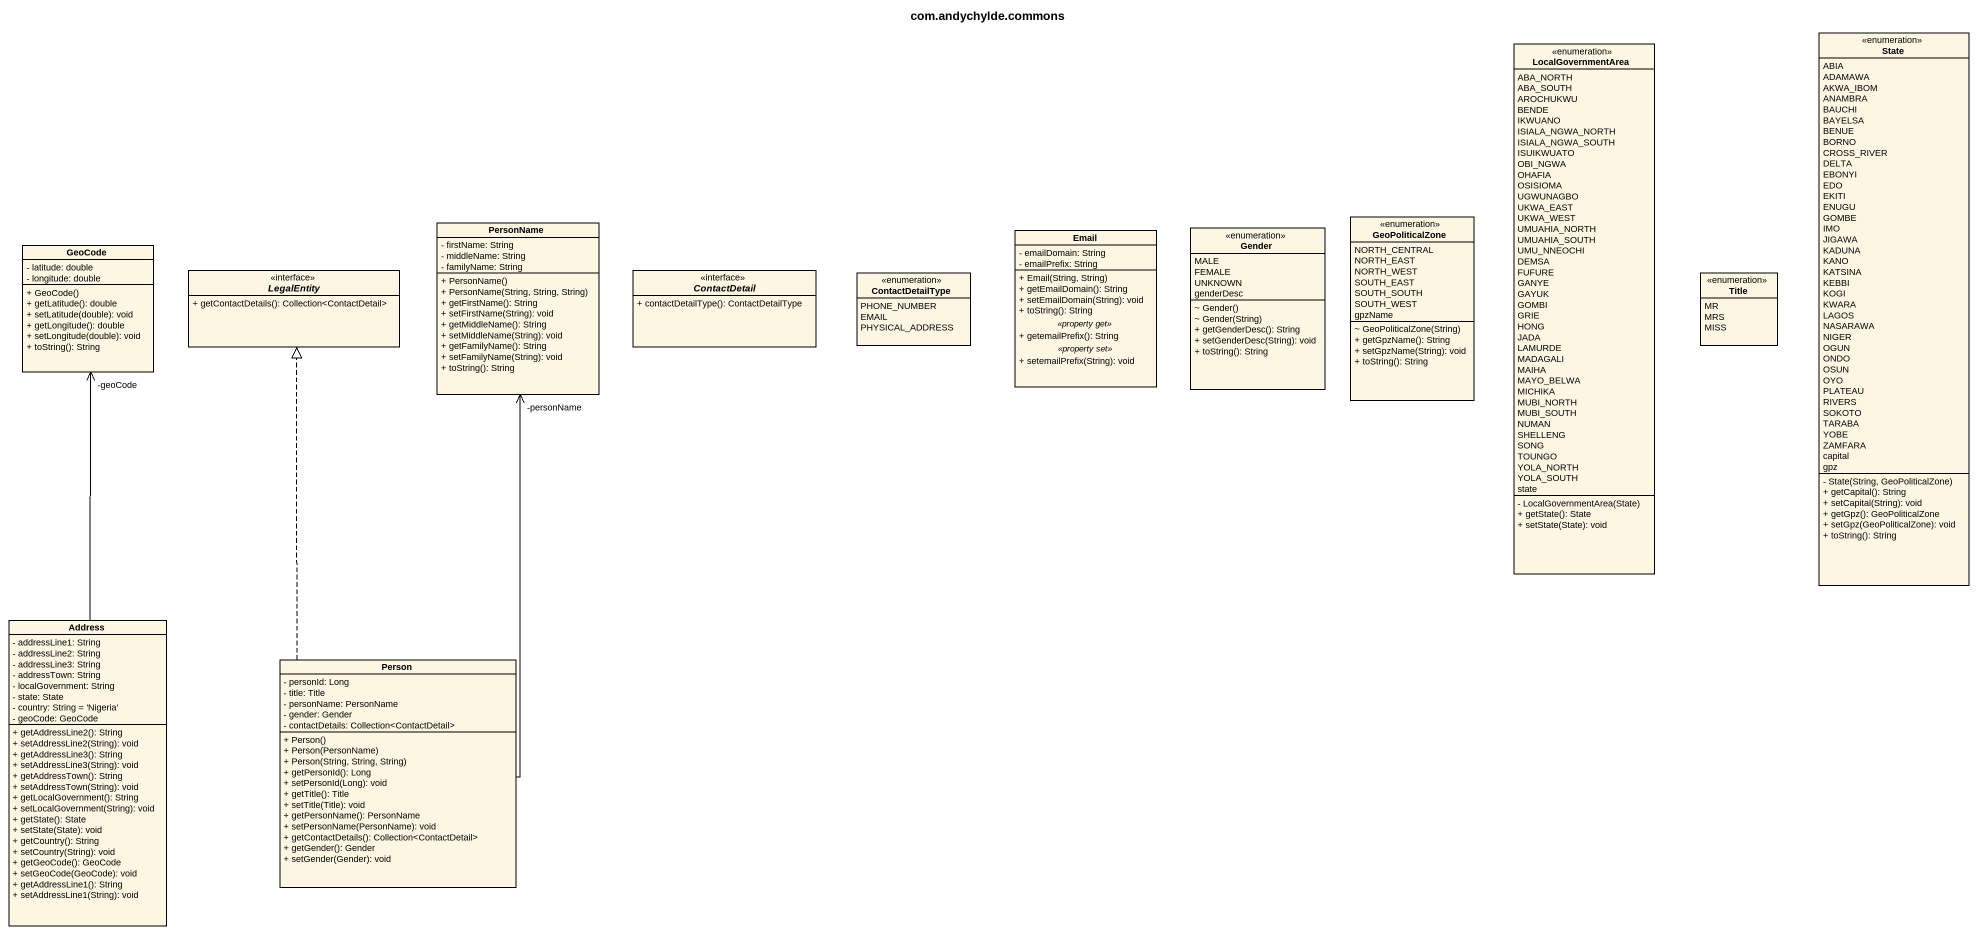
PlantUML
@startuml
title com.andychylde.commons
hide circle
hide empty members
skinparam classAttributeIconSize 0
enum LocalGovernmentArea {
  ABA_NORTH
  ABA_SOUTH
  AROCHUKWU
  BENDE
  IKWUANO
  ISIALA_NGWA_NORTH
  ISIALA_NGWA_SOUTH
  ISUIKWUATO
  OBI_NGWA
  OHAFIA
  OSISIOMA
  UGWUNAGBO
  UKWA_EAST
  UKWA_WEST
  UMUAHIA_NORTH
  UMUAHIA_SOUTH
  UMU_NNEOCHI
  DEMSA
  FUFURE
  GANYE
  GAYUK
  GOMBI
  GRIE
  HONG
  JADA
  LAMURDE
  MADAGALI
  MAIHA
  MAYO_BELWA
  MICHIKA
  MUBI_NORTH
  MUBI_SOUTH
  NUMAN
  SHELLENG
  SONG
  TOUNGO
  YOLA_NORTH
  YOLA_SOUTH
  state
  - LocalGovernmentArea(State)
  + getState(): State
  + setState(State): void
}
enum "State" as State_ {
  ABIA
  ADAMAWA
  AKWA_IBOM
  ANAMBRA
  BAUCHI
  BAYELSA
  BENUE
  BORNO
  CROSS_RIVER
  DELTA
  EBONYI
  EDO
  EKITI
  ENUGU
  GOMBE
  IMO
  JIGAWA
  KADUNA
  KANO
  KATSINA
  KEBBI
  KOGI
  KWARA
  LAGOS
  NASARAWA
  NIGER
  OGUN
  ONDO
  OSUN
  OYO
  PLATEAU
  RIVERS
  SOKOTO
  TARABA
  YOBE
  ZAMFARA
  capital
  gpz
  - State(String, GeoPoliticalZone)
  + getCapital(): String
  + setCapital(String): void
  + getGpz(): GeoPoliticalZone
  + setGpz(GeoPoliticalZone): void
  + toString(): String
}
class GeoCode {
  - latitude: double
  - longitude: double
  + GeoCode()
  + getLatitude(): double
  + setLatitude(double): void
  + getLongitude(): double
  + setLongitude(double): void
  + toString(): String
}
class PersonName {
  - firstName: String
  - middleName: String
  - familyName: String
  + PersonName()
  + PersonName(String, String, String)
  + getFirstName(): String
  + setFirstName(String): void
  + getMiddleName(): String
  + setMiddleName(String): void
  + getFamilyName(): String
  + setFamilyName(String): void
  + toString(): String
}
class Email {
  - emailDomain: String
  - emailPrefix: String
  --
  + Email(String, String)
  + getEmailDomain(): String
  + setEmailDomain(String): void
  + toString(): String
  .. <<property get>> ..
  + getemailPrefix(): String
  .. <<property set>> ..
  + setemailPrefix(String): void
}
enum Gender {
  MALE
  FEMALE
  UNKNOWN
  genderDesc
  ~ Gender()
  ~ Gender(String)
  + getGenderDesc(): String
  + setGenderDesc(String): void
  + toString(): String
}
enum GeoPoliticalZone {
  NORTH_CENTRAL
  NORTH_EAST
  NORTH_WEST
  SOUTH_EAST
  SOUTH_SOUTH
  SOUTH_WEST
  gpzName
  ~ GeoPoliticalZone(String)
  + getGpzName(): String
  + setGpzName(String): void
  + toString(): String
}
interface LegalEntity <<interface>> {
  + getContactDetails(): Collection<ContactDetail>
}
interface ContactDetail <<interface>> {
  + contactDetailType(): ContactDetailType
}
enum ContactDetailType {
  PHONE_NUMBER
  EMAIL
  PHYSICAL_ADDRESS
}
enum "Title" as Title_ {
  MR
  MRS
  MISS
}
class Address {
  - addressLine1: String
  - addressLine2: String
  - addressLine3: String
  - addressTown: String
  - localGovernment: String
  - state: State
  - country: String = 'Nigeria'
  - geoCode: GeoCode
  + getAddressLine2(): String
  + setAddressLine2(String): void
  + getAddressLine3(): String
  + setAddressLine3(String): void
  + getAddressTown(): String
  + setAddressTown(String): void
  + getLocalGovernment(): String
  + setLocalGovernment(String): void
  + getState(): State
  + setState(State): void
  + getCountry(): String
  + setCountry(String): void
  + getGeoCode(): GeoCode
  + setGeoCode(GeoCode): void
  + getAddressLine1(): String
  + setAddressLine1(String): void
}
class "Person" as Person_ {
  - personId: Long
  - title: Title
  - personName: PersonName
  - gender: Gender
  - contactDetails: Collection<ContactDetail>
  + Person()
  + Person(PersonName)
  + Person(String, String, String)
  + getPersonId(): Long
  + setPersonId(Long): void
  + getTitle(): Title
  + setTitle(Title): void
  + getPersonName(): PersonName
  + setPersonName(PersonName): void
  + getContactDetails(): Collection<ContactDetail>
  + getGender(): Gender
  + setGender(Gender): void
}
Address -up-> "-geoCode" GeoCode
Person_ -up-> "-personName" PersonName
Person_ .up.|> LegalEntity
@enduml
